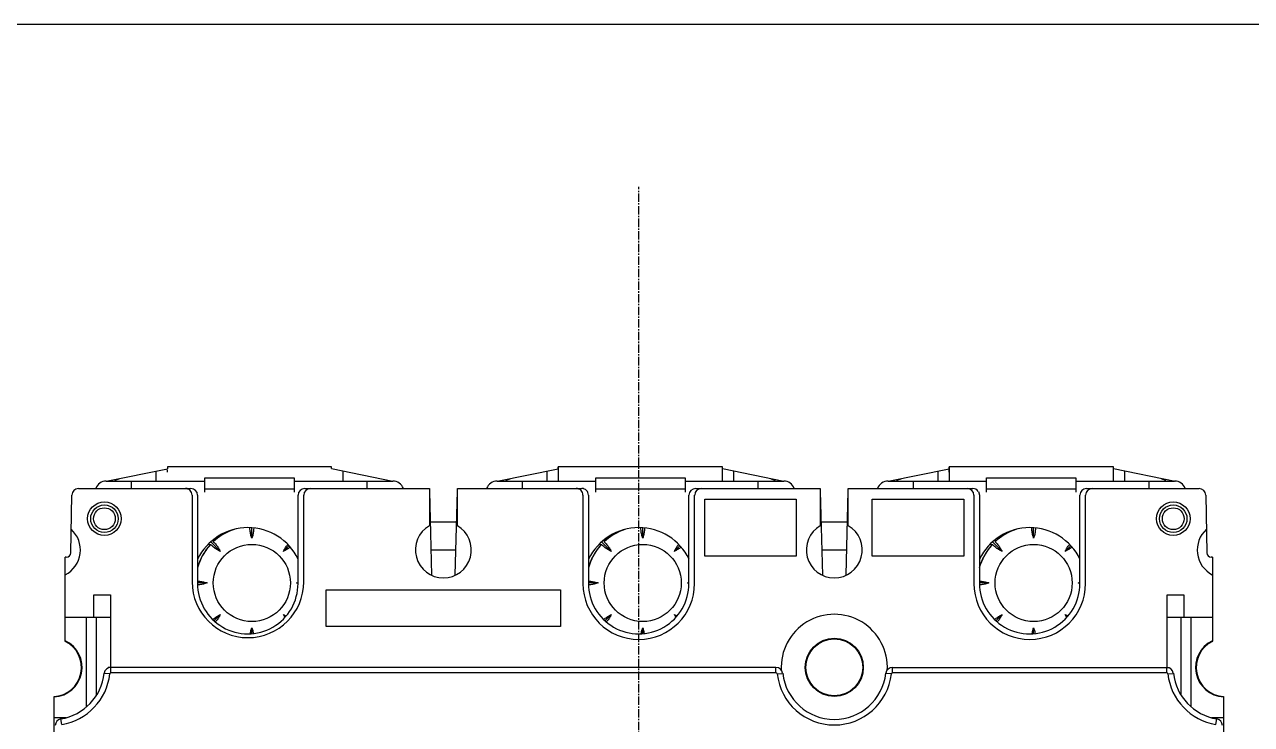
# Model space of a CAD drawing. Extents: x 53 to 624, y 35 to 325.
# Drawn here: x 222.7 to 332.6, y 236 to 298.6 of the extents above; entities that cross this region are included whole.
import ezdxf

# ---------------------------------------------------------------- set-up
doc = ezdxf.new("R2010")
doc.units = 0
doc.linetypes.add('AXES2', pattern=[1.125, 0.75, -0.125, 0.125, -0.125])
doc.linetypes.add('HIDDENX2', pattern=[0.75, 0.5, -0.25])
doc.layers.add('AXE', color=80, linetype='AXES2')

# ---------------------------------------------------------------- blocks, each defined once
blk = doc.blocks.new('dgjhfdjhfjkkhg')
for p, q in [((8595.81, -2426.28), (8601.28, -2425.18)), ((8600.28, -2426.28), (8600.28, -2425.39)), ((8601.28, -2425), (8601.28, -2425.18)), ((8615.98, -2425), (8601.28, -2425)), ((8615.98, -2425.16), (8615.98, -2425)), ((8615.98, -2425.16), (8621.46, -2426.28)), ((8616.98, -2425.38), (8616.98, -2426.28)), ((8630.81, -2426.28), (8636.28, -2425.18)), ((8635.28, -2426.28), (8635.28, -2425.39)), ((8636.28, -2425), (8636.28, -2426.28)), ((8650.98, -2425), (8636.28, -2425)), ((8636.28, -2425.16), (8636.28, -2425)), ((8650.98, -2426.28), (8650.98, -2425)), ((8650.98, -2425.16), (8650.98, -2425)), ((8650.98, -2425.16), (8656.46, -2426.28)), ((8651.98, -2425.38), (8651.98, -2426.28)), ((8665.81, -2426.28), (8671.28, -2425.18)), ((8670.28, -2426.28), (8670.28, -2425.39)), ((8671.28, -2425), (8671.28, -2426.28)), ((8685.98, -2425), (8671.28, -2425)), ((8671.28, -2425.16), (8671.28, -2425)), ((8685.98, -2426.28), (8685.98, -2425)), ((8685.98, -2425.16), (8685.98, -2425)), ((8685.98, -2425.16), (8691.5, -2426.28)), ((8686.98, -2425.38), (8686.98, -2426.28)), ((8595.81, -2426.28), (8604.63, -2426.28)), ((8598.08, -2426.95), (8598.08, -2426.28)), ((8604.63, -2427.27), (8604.63, -2426)), ((8604.63, -2426), (8612.63, -2426)), ((8612.63, -2426), (8612.63, -2427.27)), ((8612.63, -2426.28), (8621.46, -2426.28)), ((8619.18, -2426.95), (8619.18, -2426.28)), ((8630.81, -2426.28), (8639.63, -2426.28)), ((8633.08, -2426.95), (8633.08, -2426.28)), ((8639.63, -2427.27), (8639.63, -2426)), ((8639.63, -2426), (8647.63, -2426)), ((8647.63, -2426), (8647.63, -2427.27)), ((8647.63, -2426.28), (8656.46, -2426.28)), ((8654.18, -2426.95), (8654.18, -2426.28)), ((8665.81, -2426.28), (8674.63, -2426.28)), ((8668.08, -2426.95), (8668.08, -2426.28)), ((8674.63, -2427.27), (8674.63, -2426)), ((8674.63, -2426), (8682.63, -2426)), ((8682.63, -2426), (8682.63, -2427.27)), ((8682.63, -2426.28), (8691.46, -2426.28)), ((8689.18, -2426.95), (8689.18, -2426.28)), ((8592.63, -2432.71), (8592.72, -2427.54)), ((8593.32, -2426.95), (8603.38, -2426.95)), ((8603.49, -2427.55), (8603.49, -2435.29)), ((8603.98, -2427.55), (8603.98, -2435.45)), ((8612.63, -2427), (8604.63, -2427)), ((8612.98, -2435.45), (8612.98, -2427.55)), ((8613.49, -2435.29), (8613.49, -2427.55)), ((8613.58, -2426.95), (8624.74, -2426.95)), ((8624.74, -2426.95), (8624.74, -2430.29)), ((8624.74, -2427.18), (8624.93, -2434.7)), ((8627.04, -2434.7), (8627.24, -2427.16)), ((8627.24, -2430.29), (8627.24, -2426.95)), ((8627.24, -2426.95), (8638.38, -2426.95)), ((8638.48, -2427.55), (8638.48, -2435.47)), ((8638.98, -2427.55), (8638.98, -2435.45)), ((8647.63, -2427), (8639.63, -2427)), ((8647.98, -2435.45), (8647.98, -2427.55)), ((8648.48, -2435.44), (8648.48, -2427.56)), ((8648.58, -2426.95), (8659.74, -2426.95)), ((8659.74, -2426.95), (8659.74, -2430.29)), ((8659.74, -2427.18), (8659.93, -2434.7)), ((8662.04, -2434.7), (8662.24, -2427.16)), ((8662.24, -2430.29), (8662.24, -2426.95)), ((8662.24, -2426.95), (8673.38, -2426.95)), ((8673.49, -2427.55), (8673.49, -2435.45)), ((8673.89, -2427.23), (8673.98, -2427.55)), ((8673.98, -2427.55), (8673.98, -2435.45)), ((8682.63, -2427), (8674.63, -2427)), ((8682.98, -2435.45), (8682.98, -2427.55)), ((8683.49, -2435.45), (8683.49, -2427.55)), ((8683.58, -2426.95), (8693.65, -2426.95)), ((8694.25, -2427.54), (8694.34, -2432.71)), ((8649.39, -2433), (8649.39, -2427.9)), ((8649.39, -2427.9), (8657.59, -2427.9)), ((8657.59, -2427.9), (8657.59, -2433)), ((8664.39, -2433), (8664.39, -2427.9)), ((8664.39, -2427.9), (8672.59, -2427.9)), ((8672.59, -2427.9), (8672.59, -2433)), ((8608.84, -2431.4), (8608.84, -2430.49)), ((8627.16, -2429.95), (8624.81, -2429.95)), ((8643.84, -2431.4), (8643.84, -2430.49)), ((8662.16, -2429.95), (8659.81, -2429.95)), ((8678.84, -2431.4), (8678.84, -2430.49)), ((8604.96, -2431.93), (8605.07, -2432.04)), ((8605.09, -2431.98), (8605, -2431.89)), ((8606.01, -2432.57), (8605.16, -2431.73)), ((8605.35, -2431.59), (8605.42, -2431.66)), ((8605.48, -2431.63), (8605.39, -2431.55)), ((8611.67, -2432.57), (8612.16, -2432.09)), ((8639.96, -2431.93), (8640.07, -2432.04)), ((8640.09, -2431.98), (8640, -2431.89)), ((8641.01, -2432.57), (8640.16, -2431.73)), ((8640.35, -2431.59), (8640.42, -2431.66)), ((8640.48, -2431.63), (8640.39, -2431.55)), ((8646.67, -2432.57), (8647.16, -2432.09)), ((8674.96, -2431.93), (8675.07, -2432.04)), ((8675.09, -2431.98), (8675, -2431.89)), ((8676.01, -2432.57), (8675.16, -2431.73)), ((8675.35, -2431.59), (8675.42, -2431.66)), ((8675.48, -2431.63), (8675.39, -2431.55)), ((8681.67, -2432.57), (8682.16, -2432.09)), ((8592.14, -2440.62), (8592.14, -2433.1)), ((8592.23, -2433.1), (8592.14, -2433.1)), ((8624.87, -2432.45), (8627.1, -2432.45)), ((8657.59, -2433), (8649.39, -2433)), ((8659.87, -2432.45), (8662.1, -2432.45)), ((8672.59, -2433), (8664.39, -2433)), ((8694.84, -2433.1), (8694.74, -2433.1)), ((8694.84, -2433.1), (8694.84, -2440.62)), ((8604.84, -2435.4), (8603.98, -2435.4)), ((8612.84, -2435.4), (8612.98, -2435.4)), ((8639.84, -2435.4), (8638.98, -2435.4)), ((8647.84, -2435.4), (8647.98, -2435.4)), ((8674.84, -2435.4), (8673.98, -2435.4)), ((8682.84, -2435.4), (8682.98, -2435.4)), ((8594.69, -2438.45), (8594.69, -2436.45)), ((8594.69, -2436.45), (8596.19, -2436.45)), ((8596.19, -2436.45), (8596.19, -2442.95)), ((8615.49, -2439.3), (8615.49, -2436)), ((8615.49, -2436), (8636.49, -2436)), ((8636.49, -2436), (8636.49, -2439.3)), ((8690.79, -2442.95), (8690.79, -2436.45)), ((8690.79, -2436.45), (8692.29, -2436.45)), ((8692.29, -2436.45), (8692.29, -2438.45)), ((8592.14, -2438.45), (8596.19, -2438.45)), ((8594.04, -2446.46), (8594.04, -2438.45)), ((8594.94, -2445.43), (8594.94, -2438.45)), ((8606.01, -2438.23), (8605.47, -2438.77)), ((8611.84, -2438.41), (8611.67, -2438.23)), ((8641.01, -2438.23), (8640.47, -2438.77)), ((8646.84, -2438.41), (8646.67, -2438.23)), ((8676.01, -2438.23), (8675.47, -2438.77)), ((8681.84, -2438.41), (8681.67, -2438.23)), ((8690.79, -2438.45), (8694.84, -2438.45)), ((8692.04, -2445.44), (8692.04, -2438.45)), ((8692.94, -2446.46), (8692.94, -2438.45)), ((8608.84, -2439.91), (8608.84, -2439.41)), ((8636.49, -2439.3), (8615.49, -2439.3)), ((8643.84, -2439.91), (8643.84, -2439.41)), ((8678.84, -2439.91), (8678.84, -2439.41)), ((8595.99, -2443), (8595.99, -2442.95)), ((8655.77, -2442.95), (8595.99, -2442.95)), ((8596.22, -2443.45), (8596.22, -2442.95)), ((8655.77, -2443.45), (8655.77, -2442.95)), ((8666.2, -2443.45), (8666.2, -2442.95)), ((8666.2, -2442.95), (8690.99, -2442.95)), ((8690.75, -2443.45), (8690.75, -2442.95)), ((8690.99, -2442.95), (8690.99, -2443)), ((8596.12, -2443.54), (8595.63, -2443.49)), ((8655.77, -2443.45), (8596.22, -2443.45)), ((8655.87, -2443.54), (8656.37, -2443.49)), ((8666.1, -2443.54), (8665.61, -2443.49)), ((8690.75, -2443.45), (8666.2, -2443.45)), ((8690.85, -2443.54), (8691.35, -2443.49)), ((8591.13, -2447.45), (8591.13, -2445.6)), ((8591.14, -2445.6), (8591.14, -2445.55)), ((8695.84, -2445.55), (8695.84, -2535.48)), ((8591.13, -2534.35), (8591.13, -2447.45)), ((8592.21, -2447.45), (8591.13, -2447.45)), ((8695.84, -2447.45), (8694.77, -2447.45)), ((8591.82, -2448.06), (8591.74, -2447.56)), ((8695.15, -2448.06), (8695.23, -2447.56))]:
    blk.add_line(p, q)
for centre, radius in [((8595.64, -2429.65), 1.5), ((8595.64, -2429.65), 1.23), ((8595.64, -2429.65), 0.975), ((8691.34, -2429.65), 1.5), ((8691.34, -2429.65), 1.23), ((8691.34, -2429.65), 0.975), ((8608.84, -2435.4), 3.45), ((8643.84, -2435.4), 3.45), ((8678.84, -2435.4), 3.45), ((8660.99, -2442.95), 2.6), ((8660.99, -2442.95), 2.55)]:
    blk.add_circle(centre, radius)
for centre, radius, start, end in [((8595.81, -2427.28), 1, 90.0002, 160.8986), ((8597.16, -2427.08), 1, 102.4318, 126.1569), ((8621.46, -2427.28), 1, 19.111, 90), ((8630.81, -2427.28), 1, 90.0002, 160.8943), ((8632.16, -2427.08), 1, 102.4318, 126.1569), ((8655.11, -2427.09), 1, 55.0271, 77.5109), ((8656.46, -2427.28), 1, 19.111, 90), ((8665.81, -2427.28), 1, 90.0002, 160.8943), ((8667.16, -2427.08), 1, 102.4318, 126.1569), ((8690.11, -2427.09), 1, 55.0271, 77.5109), ((8691.46, -2427.28), 1, 19.1074, 90), ((8593.32, -2427.55), 0.6, 90, 179), ((8602.89, -2427.55), 0.6, 359.9983, 90), ((8603.38, -2427.55), 0.6, 0, 89.9967), ((8613.58, -2427.55), 0.6, 90.0044, 180.0002), ((8614.09, -2427.55), 0.6, 90.0014, 179.9982), ((8637.89, -2427.55), 0.6, 359.9811, 90.0003), ((8638.38, -2427.55), 0.6, 0.0008, 90.0044), ((8648.58, -2427.55), 0.6, 90.0044, 180.0002), ((8649.09, -2427.55), 0.6, 89.9998, 179.9699), ((8672.89, -2427.55), 0.6, 0.0007, 89.9891), ((8673.38, -2427.55), 0.6, 32.7034, 90.0054), ((8683.58, -2427.55), 0.6, 90.0098, 180.0002), ((8684.09, -2427.55), 0.6, 90.0025, 179.9989), ((8693.65, -2427.55), 0.6, 1.0002, 90.0027), ((8590.99, -2432.45), 2.5, 352.5635, 47.7531), ((8608.49, -2435.45), 5, 25.843, 154.1578), ((8608.84, -2435.4), 5.05, 110.0672, 133.058), ((8608.84, -2435.4), 5.05, 108.3915, 131.7236), ((8625.99, -2432.45), 2.5, 120.0003, 59.9997), ((8643.49, -2435.45), 5, 25.843, 154.1578), ((8643.84, -2435.4), 5.05, 110.0685, 133.058), ((8643.84, -2435.4), 5.05, 108.3965, 131.7236), ((8660.99, -2432.45), 2.5, 120.0006, 59.9994), ((8678.49, -2435.45), 5, 25.843, 154.1578), ((8678.84, -2435.4), 5.05, 110.0682, 133.058), ((8678.84, -2435.4), 5.05, 108.3956, 131.7236), ((8695.99, -2432.45), 2.5, 132.3068, 242.5678), ((8608.84, -2435.4), 5.05, 136.9422, 164.4371), ((8608.84, -2435.4), 5.05, 138.2766, 164.499), ((8643.84, -2435.4), 5.05, 136.9422, 164.435), ((8643.84, -2435.4), 5.05, 138.2766, 164.4974), ((8678.84, -2435.4), 5.05, 136.9422, 164.4353), ((8678.84, -2435.4), 5.05, 138.2766, 164.4976), ((8590.99, -2432.45), 2.5, 297.3641, 352.5635), ((8592.23, -2432.7), 0.4, 270, 359), ((8694.74, -2432.7), 0.4, 181, 270), ((8608.49, -2435.29), 5, 180, 359.9989), ((8608.48, -2435.45), 4.5, 179.9962, 360), ((8643.48, -2435.45), 5, 180.1316, 0), ((8643.48, -2435.45), 4.5, 179.996, 360), ((8678.49, -2435.45), 5, 180.0002, 0.0002), ((8678.48, -2435.45), 4.5, 179.9962, 360), ((8660.99, -2442.95), 4.75, 356.59, 183.4099), ((8590.99, -2442.95), 2.65, 273.128, 64.2808), ((8590.99, -2442.96), 2.6, 273.3138, 63.7414), ((8695.99, -2442.95), 2.65, 115.7193, 266.7552), ((8695.99, -2442.96), 2.6, 116.2586, 266.6862), ((8596.22, -2443.55), 0.6, 90, 173.4626), ((8655.77, -2443.55), 0.6, 6.5624, 90), ((8666.2, -2443.55), 0.6, 90, 173.4376), ((8690.75, -2443.55), 0.6, 6.5374, 90), ((8590.99, -2442.95), 4.67, 279.2818, 353.4626), ((8590.99, -2442.95), 5.17, 279.2818, 353.4626), ((8596.22, -2443.55), 0.1, 90, 173.4626), ((8655.77, -2443.55), 0.1, 6.5624, 90), ((8660.99, -2442.95), 5.15, 186.5624, 353.4376), ((8660.99, -2442.95), 4.65, 186.5624, 353.4376), ((8666.2, -2443.55), 0.1, 90, 173.4376), ((8690.75, -2443.55), 0.1, 6.5374, 90), ((8695.99, -2442.95), 5.17, 186.5374, 260.7182), ((8695.99, -2442.95), 4.67, 186.5374, 260.7182), ((8591.84, -2448.15), 0.6, 99.2818, 180), ((8695.14, -2448.15), 0.6, 0, 80.7182)]:
    blk.add_arc(centre, radius, start, end)
for points, knots in [([(8601.28, -2425.5), (8601.28, -2425.47), (8601.28, -2425.39), (8601.27, -2425.28), (8601.26, -2425.21), (8601.25, -2425.18)], [0, 0, 0, 0, 0.1067968, 0.2273914, 0.3224654, 0.3224654, 0.3224654, 0.3224654]), ([(8671.28, -2425.5), (8671.28, -2425.47), (8671.28, -2425.39), (8671.27, -2425.28), (8671.26, -2425.21), (8671.25, -2425.18)], [0, 0, 0, 0, 0.1067968, 0.2273914, 0.3224654, 0.3224654, 0.3224654, 0.3224654]), ([(8608.84, -2431.4), (8608.8, -2431.29), (8608.74, -2431.06), (8608.69, -2430.75), (8608.67, -2430.55), (8608.67, -2430.47)], [0, 0, 0, 0, 0.3517872, 0.7059577, 0.9498162, 0.9498162, 0.9498162, 0.9498162]), ([(8609.01, -2430.5), (8609, -2430.57), (8608.99, -2430.76), (8608.94, -2431.06), (8608.88, -2431.29), (8608.84, -2431.4)], [0, 0, 0, 0, 0.213314, 0.5674688, 0.9189469, 0.9189469, 0.9189469, 0.9189469]), ([(8643.84, -2431.4), (8643.8, -2431.29), (8643.74, -2431.06), (8643.69, -2430.75), (8643.67, -2430.55), (8643.67, -2430.47)], [0, 0, 0, 0, 0.3517872, 0.7059578, 0.9498205, 0.9498205, 0.9498205, 0.9498205]), ([(8644.01, -2430.5), (8644, -2430.57), (8643.99, -2430.76), (8643.94, -2431.06), (8643.88, -2431.29), (8643.84, -2431.4)], [0, 0, 0, 0, 0.2133182, 0.567473, 0.9189512, 0.9189512, 0.9189512, 0.9189512]), ([(8678.84, -2431.4), (8678.8, -2431.29), (8678.74, -2431.06), (8678.69, -2430.75), (8678.67, -2430.55), (8678.67, -2430.47)], [0, 0, 0, 0, 0.3517872, 0.7059577, 0.9498197, 0.9498197, 0.9498197, 0.9498197]), ([(8679.01, -2430.5), (8679, -2430.57), (8678.99, -2430.76), (8678.94, -2431.06), (8678.88, -2431.29), (8678.84, -2431.4)], [0, 0, 0, 0, 0.2133175, 0.5674723, 0.9189504, 0.9189504, 0.9189504, 0.9189504]), ([(8605.07, -2432.04), (8605.07, -2432.04), (8605.08, -2432.02), (8605.08, -2432), (8605.09, -2431.99), (8605.09, -2431.98)], [0, 0, 0, 0, 0.02095836, 0.04193502, 0.06292966, 0.06292966, 0.06292966, 0.06292966]), ([(8605.09, -2431.98), (8605.1, -2431.98), (8605.11, -2431.97), (8605.13, -2431.96), (8605.14, -2431.96), (8605.15, -2431.96)], [0, 0, 0, 0, 0.02108079, 0.04214509, 0.06319282, 0.06319282, 0.06319282, 0.06319282]), ([(8606.01, -2432.57), (8605.9, -2432.52), (8605.7, -2432.41), (8605.41, -2432.2), (8605.23, -2432.04), (8605.15, -2431.96)], [0, 0, 0, 0, 0.351786, 0.705898, 1.063286, 1.063286, 1.063286, 1.063286]), ([(8605.42, -2431.66), (8605.42, -2431.66), (8605.41, -2431.68), (8605.4, -2431.69), (8605.39, -2431.71), (8605.39, -2431.71)], [0, 0, 0, 0, 0.02104995, 0.04211779, 0.06320371, 0.06320371, 0.06320371, 0.06320371]), ([(8605.39, -2431.71), (8605.48, -2431.8), (8605.64, -2431.97), (8605.84, -2432.26), (8605.96, -2432.47), (8606.01, -2432.57)], [0, 0, 0, 0, 0.357721, 0.711816, 1.063293, 1.063293, 1.063293, 1.063293]), ([(8605.42, -2431.66), (8605.43, -2431.65), (8605.44, -2431.65), (8605.46, -2431.64), (8605.47, -2431.64), (8605.48, -2431.63)], [0, 0, 0, 0, 0.02099181, 0.04196529, 0.06292042, 0.06292042, 0.06292042, 0.06292042]), ([(8611.67, -2432.57), (8611.72, -2432.47), (8611.84, -2432.26), (8611.98, -2432.07), (8612.05, -2431.98), (8612.05, -2431.97)], [0, 0, 0, 0, 0.3518006, 0.7059213, 0.7135049, 0.7135049, 0.7135049, 0.7135049]), ([(8640.07, -2432.04), (8640.07, -2432.04), (8640.08, -2432.02), (8640.08, -2432), (8640.09, -2431.99), (8640.09, -2431.98)], [0, 0, 0, 0, 0.02095836, 0.04193502, 0.06292966, 0.06292966, 0.06292966, 0.06292966]), ([(8640.09, -2431.98), (8640.1, -2431.98), (8640.11, -2431.97), (8640.13, -2431.96), (8640.14, -2431.96), (8640.15, -2431.96)], [0, 0, 0, 0, 0.02108079, 0.04214508, 0.06319282, 0.06319282, 0.06319282, 0.06319282]), ([(8641.01, -2432.57), (8640.9, -2432.52), (8640.7, -2432.41), (8640.41, -2432.2), (8640.23, -2432.04), (8640.15, -2431.96)], [0, 0, 0, 0, 0.351786, 0.705898, 1.063286, 1.063286, 1.063286, 1.063286]), ([(8640.42, -2431.66), (8640.42, -2431.66), (8640.41, -2431.68), (8640.4, -2431.69), (8640.39, -2431.71), (8640.39, -2431.71)], [0, 0, 0, 0, 0.02104995, 0.04211779, 0.06320371, 0.06320371, 0.06320371, 0.06320371]), ([(8640.39, -2431.71), (8640.48, -2431.8), (8640.63, -2431.97), (8640.84, -2432.26), (8640.96, -2432.47), (8641.01, -2432.57)], [0, 0, 0, 0, 0.357721, 0.711816, 1.063293, 1.063293, 1.063293, 1.063293]), ([(8640.42, -2431.66), (8640.43, -2431.65), (8640.44, -2431.65), (8640.46, -2431.64), (8640.47, -2431.64), (8640.48, -2431.63)], [0, 0, 0, 0, 0.02099181, 0.0419653, 0.06292042, 0.06292042, 0.06292042, 0.06292042]), ([(8646.67, -2432.57), (8646.72, -2432.47), (8646.83, -2432.26), (8646.97, -2432.07), (8647.05, -2431.98), (8647.05, -2431.97)], [0, 0, 0, 0, 0.3518006, 0.7059213, 0.7135385, 0.7135385, 0.7135385, 0.7135385]), ([(8675.07, -2432.04), (8675.07, -2432.04), (8675.08, -2432.02), (8675.08, -2432), (8675.09, -2431.99), (8675.09, -2431.98)], [0, 0, 0, 0, 0.02095836, 0.04193502, 0.06292966, 0.06292966, 0.06292966, 0.06292966]), ([(8675.09, -2431.98), (8675.1, -2431.98), (8675.11, -2431.97), (8675.13, -2431.96), (8675.14, -2431.96), (8675.15, -2431.96)], [0, 0, 0, 0, 0.02108079, 0.04214508, 0.06319282, 0.06319282, 0.06319282, 0.06319282]), ([(8676.01, -2432.57), (8675.9, -2432.52), (8675.7, -2432.41), (8675.41, -2432.2), (8675.23, -2432.04), (8675.15, -2431.96)], [0, 0, 0, 0, 0.351786, 0.705898, 1.063286, 1.063286, 1.063286, 1.063286]), ([(8675.42, -2431.66), (8675.42, -2431.66), (8675.41, -2431.68), (8675.4, -2431.69), (8675.39, -2431.71), (8675.39, -2431.71)], [0, 0, 0, 0, 0.02104995, 0.04211779, 0.06320371, 0.06320371, 0.06320371, 0.06320371]), ([(8675.39, -2431.71), (8675.48, -2431.8), (8675.64, -2431.97), (8675.84, -2432.26), (8675.96, -2432.47), (8676.01, -2432.57)], [0, 0, 0, 0, 0.357721, 0.711816, 1.063293, 1.063293, 1.063293, 1.063293]), ([(8675.42, -2431.66), (8675.43, -2431.65), (8675.44, -2431.65), (8675.46, -2431.64), (8675.47, -2431.64), (8675.48, -2431.63)], [0, 0, 0, 0, 0.02099181, 0.0419653, 0.06292042, 0.06292042, 0.06292042, 0.06292042]), ([(8681.67, -2432.57), (8681.72, -2432.47), (8681.83, -2432.26), (8681.97, -2432.07), (8682.05, -2431.98), (8682.05, -2431.97)], [0, 0, 0, 0, 0.3518006, 0.7059213, 0.7135328, 0.7135328, 0.7135328, 0.7135328]), ([(8612.26, -2432.2), (8612.17, -2432.27), (8611.98, -2432.41), (8611.77, -2432.52), (8611.67, -2432.57)], [0, 0, 0, 0, 0.3454438, 0.6969359, 0.6969359, 0.6969359, 0.6969359]), ([(8647.26, -2432.2), (8647.17, -2432.27), (8646.98, -2432.41), (8646.77, -2432.52), (8646.67, -2432.57)], [0, 0, 0, 0, 0.3454774, 0.6969696, 0.6969696, 0.6969696, 0.6969696]), ([(8682.26, -2432.2), (8682.17, -2432.27), (8681.98, -2432.41), (8681.77, -2432.52), (8681.67, -2432.57)], [0, 0, 0, 0, 0.3454717, 0.6969639, 0.6969639, 0.6969639, 0.6969639]), ([(8603.98, -2435.24), (8604.04, -2435.24), (8604.21, -2435.25), (8604.5, -2435.3), (8604.73, -2435.36), (8604.84, -2435.4)], [0, 0, 0, 0, 0.1659302, 0.5200684, 0.8715326, 0.8715326, 0.8715326, 0.8715326]), ([(8604.84, -2435.4), (8604.73, -2435.44), (8604.5, -2435.51), (8604.27, -2435.54), (8604.15, -2435.56)], [0, 0, 0, 0, 0.3517663, 0.7059288, 0.7059288, 0.7059288, 0.7059288]), ([(8638.98, -2435.24), (8639.04, -2435.24), (8639.21, -2435.25), (8639.5, -2435.3), (8639.73, -2435.36), (8639.84, -2435.4)], [0, 0, 0, 0, 0.1658868, 0.520025, 0.8714892, 0.8714892, 0.8714892, 0.8714892]), ([(8639.84, -2435.4), (8639.73, -2435.44), (8639.5, -2435.51), (8639.27, -2435.54), (8639.15, -2435.56)], [0, 0, 0, 0, 0.3517663, 0.7059288, 0.7059288, 0.7059288, 0.7059288]), ([(8673.98, -2435.24), (8674.04, -2435.24), (8674.21, -2435.25), (8674.5, -2435.3), (8674.73, -2435.36), (8674.84, -2435.4)], [0, 0, 0, 0, 0.1658927, 0.5200309, 0.8714951, 0.8714951, 0.8714951, 0.8714951]), ([(8674.84, -2435.4), (8674.73, -2435.44), (8674.5, -2435.51), (8674.27, -2435.54), (8674.15, -2435.56)], [0, 0, 0, 0, 0.3517663, 0.7059288, 0.7059288, 0.7059288, 0.7059288]), ([(8605.35, -2438.67), (8605.37, -2438.65), (8605.48, -2438.56), (8605.7, -2438.4), (8605.9, -2438.28), (8606.01, -2438.23)], [0, 0, 0, 0, 0.0892662, 0.4433578, 0.7948252, 0.7948252, 0.7948252, 0.7948252]), ([(8606.01, -2438.23), (8605.96, -2438.34), (8605.84, -2438.55), (8605.7, -2438.75), (8605.61, -2438.85), (8605.6, -2438.86)], [0, 0, 0, 0, 0.3517865, 0.7058999, 0.7537743, 0.7537743, 0.7537743, 0.7537743]), ([(8640.35, -2438.67), (8640.37, -2438.65), (8640.48, -2438.56), (8640.7, -2438.4), (8640.9, -2438.28), (8641.01, -2438.23)], [0, 0, 0, 0, 0.0892383, 0.4433299, 0.7947973, 0.7947973, 0.7947973, 0.7947973]), ([(8641.01, -2438.23), (8640.96, -2438.34), (8640.84, -2438.55), (8640.7, -2438.75), (8640.61, -2438.85), (8640.6, -2438.86)], [0, 0, 0, 0, 0.3517865, 0.7058999, 0.7537468, 0.7537468, 0.7537468, 0.7537468]), ([(8675.35, -2438.67), (8675.37, -2438.65), (8675.48, -2438.56), (8675.7, -2438.4), (8675.9, -2438.28), (8676.01, -2438.23)], [0, 0, 0, 0, 0.089243, 0.4433347, 0.794802, 0.794802, 0.794802, 0.794802]), ([(8676.01, -2438.23), (8675.96, -2438.34), (8675.84, -2438.55), (8675.7, -2438.75), (8675.61, -2438.85), (8675.6, -2438.86)], [0, 0, 0, 0, 0.3517865, 0.7058999, 0.7537515, 0.7537515, 0.7537515, 0.7537515]), ([(8608.71, -2439.92), (8608.72, -2439.86), (8608.75, -2439.69), (8608.8, -2439.52), (8608.84, -2439.41)], [0, 0, 0, 0, 0.1817562, 0.5332334, 0.5332334, 0.5332334, 0.5332334]), ([(8608.84, -2439.41), (8608.88, -2439.52), (8608.92, -2439.68), (8608.96, -2439.84), (8608.96, -2439.89)], [0, 0, 0, 0, 0.3517875, 0.5004448, 0.5004448, 0.5004448, 0.5004448]), ([(8643.71, -2439.92), (8643.72, -2439.86), (8643.75, -2439.69), (8643.8, -2439.52), (8643.84, -2439.41)], [0, 0, 0, 0, 0.1817623, 0.5332396, 0.5332396, 0.5332396, 0.5332396]), ([(8643.84, -2439.41), (8643.88, -2439.52), (8643.92, -2439.68), (8643.96, -2439.84), (8643.96, -2439.89)], [0, 0, 0, 0, 0.3517875, 0.5004507, 0.5004507, 0.5004507, 0.5004507]), ([(8678.71, -2439.92), (8678.72, -2439.86), (8678.75, -2439.69), (8678.8, -2439.52), (8678.84, -2439.41)], [0, 0, 0, 0, 0.1817613, 0.5332385, 0.5332385, 0.5332385, 0.5332385]), ([(8678.84, -2439.41), (8678.88, -2439.52), (8678.92, -2439.68), (8678.96, -2439.84), (8678.96, -2439.89)], [0, 0, 0, 0, 0.3517875, 0.5004497, 0.5004497, 0.5004497, 0.5004497])]:
    blk.add_open_spline(points, degree=3, knots=knots)
for points in [[(8612.84, -2435.4), (8612.89, -2435.39), (8612.93, -2435.37), (8612.98, -2435.36)], [(8612.98, -2435.45), (8612.93, -2435.44), (8612.89, -2435.42), (8612.84, -2435.4)], [(8647.84, -2435.4), (8647.89, -2435.39), (8647.93, -2435.37), (8647.98, -2435.36)], [(8647.98, -2435.45), (8647.93, -2435.44), (8647.89, -2435.42), (8647.84, -2435.4)], [(8682.84, -2435.4), (8682.89, -2435.39), (8682.93, -2435.37), (8682.98, -2435.36)], [(8682.98, -2435.45), (8682.93, -2435.44), (8682.89, -2435.42), (8682.84, -2435.4)], [(8604.15, -2435.56), (8604.1, -2435.56), (8604.05, -2435.57), (8604, -2435.57)], [(8639.15, -2435.56), (8639.1, -2435.56), (8639.05, -2435.57), (8639, -2435.57)], [(8674.15, -2435.56), (8674.1, -2435.56), (8674.05, -2435.57), (8674, -2435.57)], [(8611.79, -2438.47), (8611.75, -2438.39), (8611.71, -2438.31), (8611.67, -2438.23)], [(8611.67, -2438.23), (8611.74, -2438.27), (8611.81, -2438.31), (8611.89, -2438.35)], [(8646.79, -2438.47), (8646.75, -2438.39), (8646.71, -2438.31), (8646.67, -2438.23)], [(8646.67, -2438.23), (8646.74, -2438.27), (8646.81, -2438.31), (8646.89, -2438.35)], [(8681.79, -2438.47), (8681.75, -2438.39), (8681.71, -2438.31), (8681.67, -2438.23)], [(8681.67, -2438.23), (8681.74, -2438.27), (8681.81, -2438.31), (8681.89, -2438.35)]]:
    blk.add_open_spline(points, degree=3)
at = {"layer": 'AXE'}
blk.add_line((8643.49, -2608.31), (8643.49, -2399.95), dxfattribs=at)
blk = doc.blocks.new('fghd')
at = {"color": 7}
blk.add_lwpolyline([(7783.52, -2361.55), (8263.52, -2361.55), (8263.52, -2141.55), (7783.52, -2141.55)], close=True, dxfattribs=at)
at = {"color": 4, "linetype": 'HIDDENX2'}
blk.add_circle((8076.52, -2283.55), 81, dxfattribs=at)
at = {"color": 7}
blk.add_blockref('dgjhfdjhfjkkhg', (-679.32, 243.9), dxfattribs=at)

msp = doc.modelspace()

# ---------------------------------------------------------------- block references
msp.add_blockref('fghd', (-7686.44, 2440.11))

doc.saveas('drawing.dxf')
